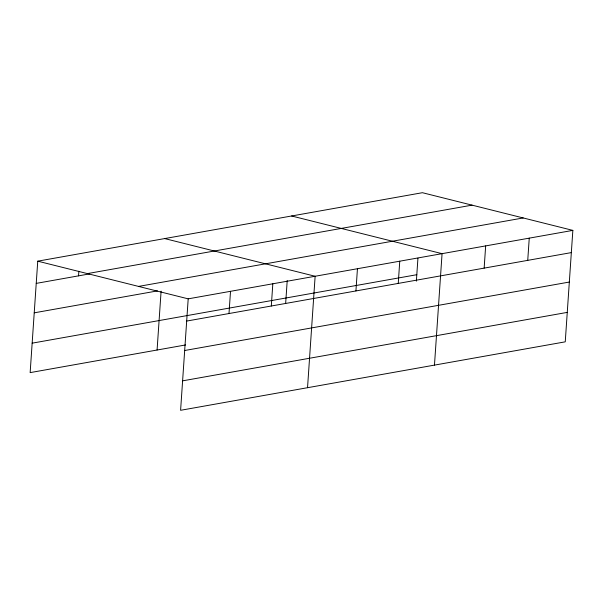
<?xml version="1.0" encoding="UTF-8"?>
<svg xmlns="http://www.w3.org/2000/svg" width="603" height="603" viewBox="0 0 603 603"><rect width="100%" height="100%" fill="white"/><g stroke="black" fill="none" stroke-linecap="round" stroke-linejoin="round"><path stroke-width="0.9" d="M572.85 230.384L188.196 298.847L180.599 410.296L565.252 341.833L572.85 230.384L422.401 192.704L37.748 261.167L30.15 372.616L185.596 344.946M78.548 275.857L78.857 271.229M157.082 350.019L161.099 291.159M228.997 313.537L230.512 291.317M271.305 306.007L272.82 283.787M285.649 303.505L287.216 280.516M307.538 387.699L315.135 276.257L164.679 238.577M355.928 290.94L357.443 268.727M398.244 283.41L399.759 261.197M416.372 281.149L417.939 258.159M434.469 365.109L442.067 253.667L291.618 215.98M484.149 268.124L485.664 245.903M527.738 260.36L529.253 238.147M87.397 273.604L472.051 205.141M36.233 283.387L89.583 273.89M138.547 286.417L523.2 217.954M34.228 312.829L157.481 290.895M32.155 343.167L416.809 274.704M186.681 321.067L571.335 252.604M184.676 350.509L569.33 282.046M182.611 380.847L567.257 312.384M37.748 261.167L188.196 298.847"/></g></svg>
